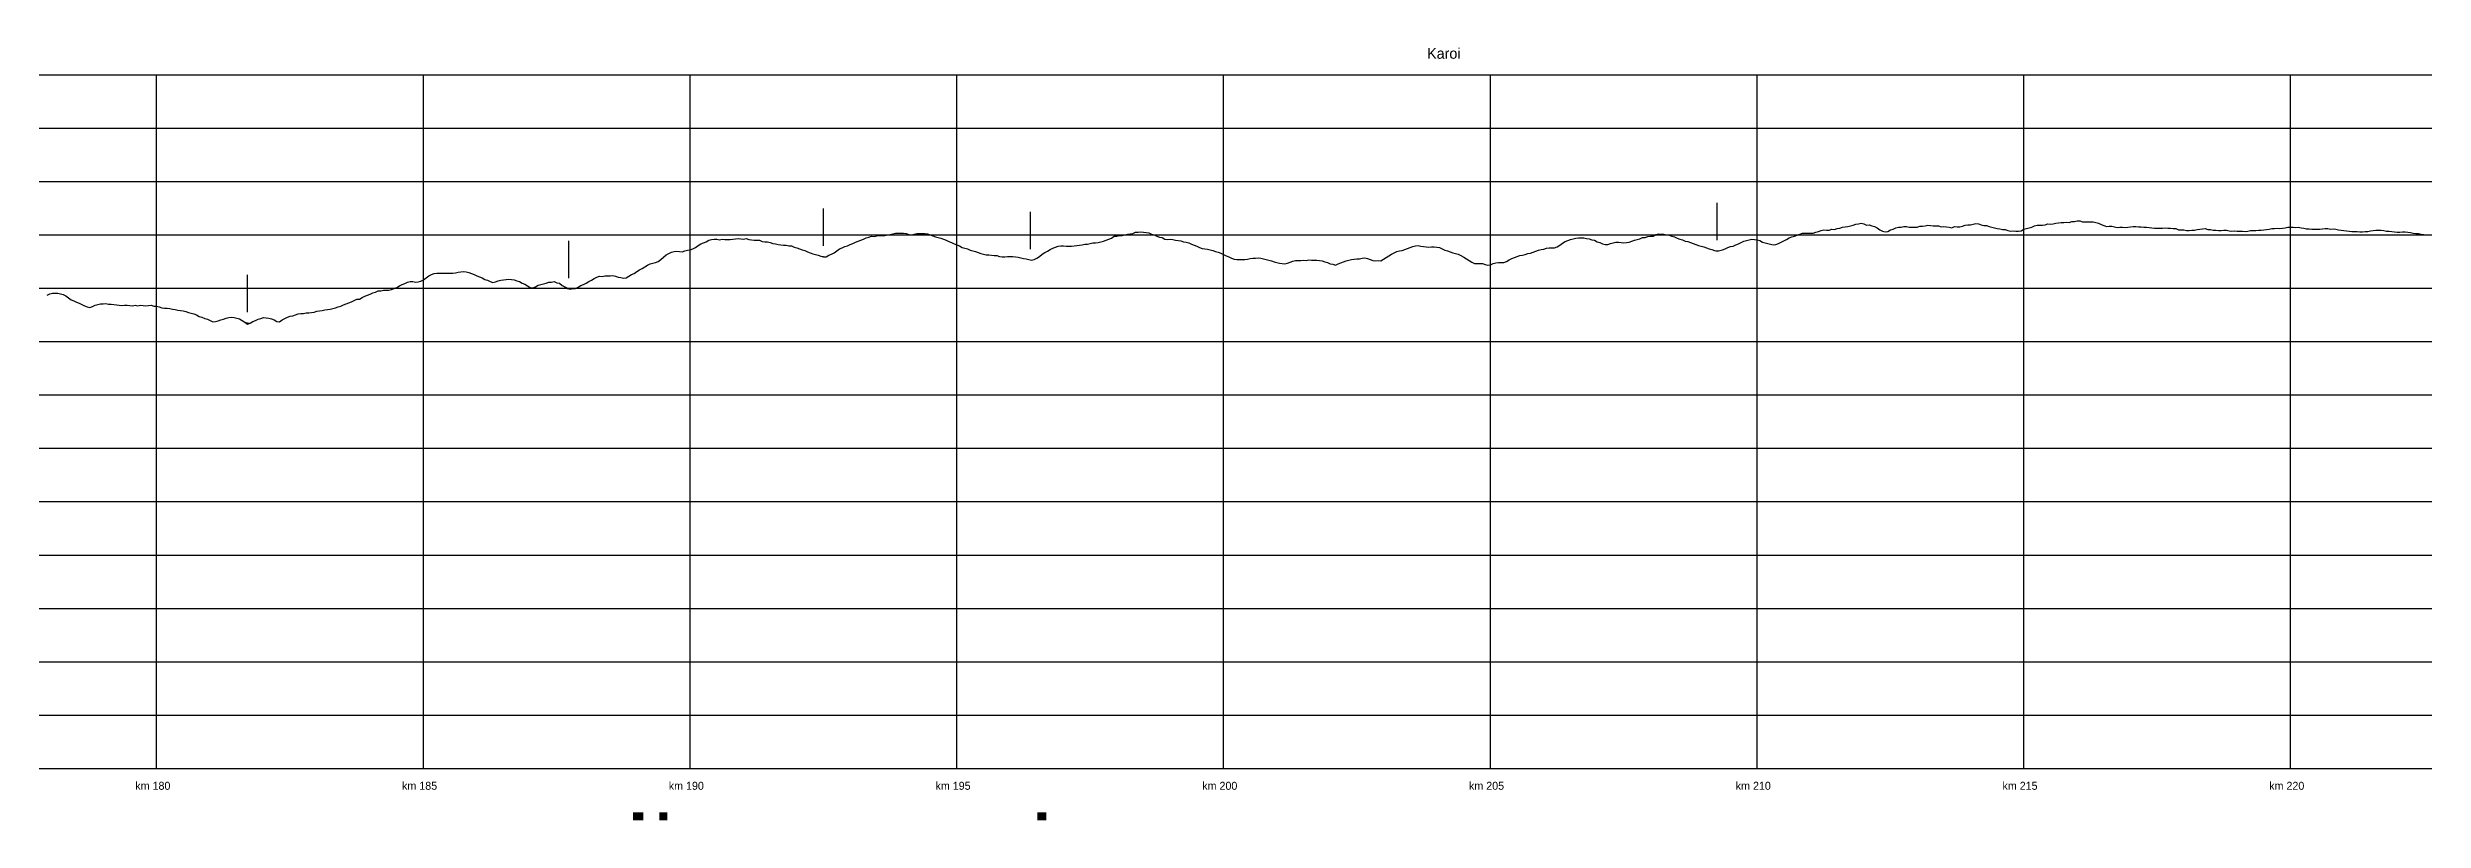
# Model space of a CAD drawing. Header units: metres. Extents: x -1496 to 355940, y -975 to 14163.
# Drawn here: x 177954 to 222492, y -975 to 13511 of the extents above; entities that cross this region are included whole.
import ezdxf

# ---------------------------------------------------------------- set-up
doc = ezdxf.new("R2010")
doc.units = ezdxf.units.M
for name, color, linetype in [('BRIDGES', 5, 'Continuous'), ('GRID', 8, 'Continuous'), ('GROUND_CORRECTED', 7, 'Continuous'), ('GROUND_RAW_DEM', 1, 'Continuous'), ('STEEP_6-8', 30, 'Continuous'), ('TEXT', 7, 'Continuous')]:
    doc.layers.add(name, color=color, linetype=linetype)

msp = doc.modelspace()

# ---------------------------------------------------------------- linework, layer by layer
at = {"layer": 'BRIDGES'}
for p, q in [((192500, 9792), (192500, 10492)), ((196380, 9732), (196380, 10432)), ((209250, 9901), (209250, 10601)), ((187725, 9189), (187725, 9889)), ((181705, 8551), (181705, 9251))]:
    msp.add_line(p, q, dxfattribs=at)
at = {"layer": 'GRID'}
for p, q in [((0, 13000), (352775, 13000)), ((180000, 0), (180000, 13000)), ((185000, 0), (185000, 13000)), ((190000, 0), (190000, 13000)), ((195000, 0), (195000, 13000)), ((200000, 0), (200000, 13000)), ((205000, 0), (205000, 13000)), ((210000, 0), (210000, 13000)), ((215000, 0), (215000, 13000)), ((220000, 0), (220000, 13000)), ((0, 12000), (352775, 12000)), ((0, 11000), (352775, 11000)), ((0, 10000), (352775, 10000)), ((0, 9000), (352775, 9000)), ((0, 8000), (352775, 8000)), ((0, 7000), (352775, 7000)), ((0, 6000), (352775, 6000)), ((0, 5000), (352775, 5000)), ((0, 4000), (352775, 4000)), ((0, 3000), (352775, 3000)), ((0, 2000), (352775, 2000)), ((0, 1000), (352775, 1000)), ((0, 0), (352775, 0))]:
    msp.add_line(p, q, dxfattribs=at)
at = {"layer": 'GROUND_CORRECTED'}
msp.add_lwpolyline([(177950, 8868), (178000, 8894), (178050, 8908), (178100, 8905), (178150, 8906), (178200, 8896), (178250, 8881), (178300, 8855), (178350, 8818), (178400, 8784), (178450, 8762), (178500, 8740), (178550, 8718), (178600, 8692), (178650, 8667), (178700, 8649), (178750, 8639), (178800, 8657), (178850, 8682), (178900, 8693), (178950, 8706), (179000, 8706), (179050, 8712), (179100, 8704), (179150, 8704), (179200, 8696), (179250, 8689), (179300, 8684), (179350, 8678), (179400, 8685), (179450, 8681), (179500, 8675), (179550, 8669), (179600, 8685), (179650, 8671), (179700, 8680), (179750, 8675), (179800, 8672), (179850, 8676), (179900, 8681), (179950, 8662), (180000, 8661), (180050, 8652), (180100, 8634), (180150, 8629), (180200, 8627), (180250, 8620), (180300, 8605), (180350, 8602), (180400, 8591), (180450, 8584), (180500, 8574), (180550, 8562), (180600, 8546), (180650, 8535), (180700, 8518), (180750, 8500), (180800, 8473), (180850, 8455), (180900, 8432), (180950, 8419), (181000, 8392), (181050, 8369), (181100, 8375), (181150, 8387), (181200, 8408), (181250, 8418), (181300, 8436), (181350, 8451), (181400, 8457), (181450, 8451), (181500, 8439), (181550, 8427), (181600, 8397), (181650, 8363), (181700, 8352), (181750, 8346), (181800, 8375), (181850, 8396), (181900, 8417), (181950, 8434), (182000, 8449), (182050, 8442), (182100, 8438), (182150, 8425), (182200, 8405), (182250, 8378), (182300, 8373), (182350, 8405), (182400, 8430), (182450, 8456), (182500, 8474), (182550, 8485), (182600, 8504), (182650, 8518), (182700, 8526), (182750, 8529), (182800, 8536), (182850, 8539), (182900, 8543), (182950, 8548), (183000, 8568), (183050, 8575), (183100, 8582), (183150, 8592), (183200, 8604), (183250, 8607), (183300, 8617), (183350, 8634), (183400, 8649), (183450, 8662), (183500, 8687), (183550, 8710), (183600, 8726), (183650, 8747), (183700, 8771), (183750, 8793), (183800, 8797), (183850, 8828), (183900, 8852), (183950, 8872), (184000, 8891), (184050, 8912), (184100, 8928), (184150, 8952), (184200, 8950), (184250, 8961), (184300, 8962), (184350, 8965), (184400, 8978), (184450, 8993), (184500, 9012), (184550, 9043), (184600, 9069), (184650, 9089), (184700, 9111), (184750, 9126), (184800, 9123), (184850, 9115), (184900, 9119), (184950, 9132), (185000, 9157), (185050, 9196), (185100, 9234), (185150, 9256), (185200, 9275), (185250, 9285), (185300, 9279), (185350, 9280), (185400, 9282), (185450, 9282), (185500, 9283), (185550, 9282), (185600, 9288), (185650, 9303), (185700, 9310), (185750, 9312), (185800, 9305), (185850, 9294), (185900, 9275), (185950, 9256), (186000, 9233), (186050, 9212), (186100, 9192), (186150, 9163), (186200, 9150), (186250, 9123), (186300, 9107), (186350, 9120), (186400, 9141), (186450, 9152), (186500, 9160), (186550, 9166), (186600, 9168), (186650, 9163), (186700, 9160), (186750, 9139), (186800, 9123), (186850, 9097), (186900, 9073), (186950, 9043), (187000, 9011), (187050, 9006), (187100, 9024), (187150, 9054), (187200, 9068), (187250, 9082), (187300, 9097), (187350, 9112), (187400, 9113), (187450, 9125), (187500, 9102), (187550, 9092), (187600, 9049), (187650, 9024), (187700, 8997), (187750, 8980), (187800, 8993), (187850, 8995), (187900, 9022), (187950, 9049), (188000, 9072), (188050, 9096), (188100, 9123), (188150, 9153), (188200, 9181), (188250, 9208), (188300, 9226), (188350, 9219), (188400, 9234), (188450, 9229), (188500, 9234), (188550, 9241), (188600, 9228), (188650, 9207), (188700, 9203), (188750, 9186), (188800, 9197), (188850, 9227), (188900, 9256), (188950, 9278), (189000, 9311), (189050, 9345), (189100, 9371), (189150, 9403), (189200, 9434), (189250, 9457), (189300, 9471), (189350, 9484), (189400, 9503), (189450, 9538), (189500, 9581), (189550, 9627), (189600, 9653), (189650, 9678), (189700, 9689), (189750, 9693), (189800, 9686), (189850, 9684), (189900, 9702), (189950, 9710), (190000, 9720), (190050, 9735), (190100, 9762), (190150, 9800), (190200, 9833), (190250, 9850), (190300, 9872), (190350, 9900), (190400, 9914), (190450, 9920), (190500, 9917), (190550, 9907), (190600, 9917), (190650, 9916), (190700, 9913), (190750, 9915), (190800, 9921), (190850, 9926), (190900, 9930), (190950, 9923), (191000, 9920), (191050, 9930), (191100, 9914), (191150, 9904), (191200, 9900), (191250, 9899), (191300, 9900), (191350, 9874), (191400, 9869), (191450, 9869), (191500, 9858), (191550, 9839), (191600, 9833), (191650, 9822), (191700, 9814), (191750, 9809), (191800, 9804), (191850, 9797), (191900, 9792), (191950, 9771), (192000, 9757), (192050, 9741), (192100, 9718), (192150, 9704), (192200, 9683), (192250, 9663), (192300, 9646), (192350, 9631), (192400, 9617), (192450, 9598), (192500, 9592), (192550, 9587), (192600, 9620), (192650, 9635), (192700, 9664), (192750, 9699), (192800, 9735), (192850, 9759), (192900, 9780), (192950, 9796), (193000, 9817), (193050, 9841), (193100, 9861), (193150, 9884), (193200, 9900), (193250, 9917), (193300, 9946), (193350, 9959), (193400, 9977), (193450, 9972), (193500, 9981), (193550, 9985), (193600, 9988), (193650, 9988), (193700, 9999), (193750, 10009), (193800, 10019), (193850, 10033), (193900, 10034), (193950, 10032), (194000, 10034), (194050, 10023), (194100, 10009), (194150, 9998), (194200, 10014), (194250, 10025), (194300, 10024), (194350, 10025), (194400, 10027), (194450, 10019), (194500, 9998), (194550, 9983), (194600, 9966), (194650, 9953), (194700, 9935), (194750, 9918), (194800, 9901), (194850, 9873), (194900, 9856), (194950, 9831), (195000, 9812), (195050, 9793), (195100, 9765), (195150, 9752), (195200, 9739), (195250, 9716), (195300, 9703), (195350, 9685), (195400, 9672), (195450, 9653), (195500, 9636), (195550, 9628), (195600, 9625), (195650, 9622), (195700, 9615), (195750, 9611), (195800, 9596), (195850, 9587), (195900, 9587), (195950, 9593), (196000, 9592), (196050, 9592), (196100, 9590), (196150, 9583), (196200, 9572), (196250, 9559), (196300, 9551), (196350, 9540), (196400, 9527), (196450, 9536), (196500, 9563), (196550, 9593), (196600, 9640), (196650, 9667), (196700, 9693), (196750, 9725), (196800, 9749), (196850, 9772), (196900, 9785), (196950, 9792), (197000, 9793), (197050, 9786), (197100, 9791), (197150, 9791), (197200, 9797), (197250, 9801), (197300, 9804), (197350, 9813), (197400, 9825), (197450, 9828), (197500, 9840), (197550, 9851), (197600, 9852), (197650, 9858), (197700, 9872), (197750, 9882), (197800, 9898), (197850, 9917), (197900, 9938), (197950, 9977), (198000, 9978), (198050, 9988), (198100, 9985), (198150, 10000), (198200, 10012), (198250, 10021), (198300, 10027), (198350, 10048), (198400, 10049), (198450, 10056), (198500, 10052), (198550, 10047), (198600, 10036), (198650, 10016), (198700, 9999), (198750, 9973), (198800, 9956), (198850, 9948), (198900, 9922), (198950, 9916), (199000, 9918), (199050, 9914), (199100, 9901), (199150, 9894), (199200, 9887), (199250, 9867), (199300, 9865), (199350, 9849), (199400, 9828), (199450, 9806), (199500, 9785), (199550, 9766), (199600, 9743), (199650, 9735), (199700, 9731), (199750, 9718), (199800, 9707), (199850, 9691), (199900, 9677), (199950, 9658), (200000, 9631), (200050, 9608), (200100, 9588), (200150, 9564), (200200, 9545), (200250, 9537), (200300, 9537), (200350, 9540), (200400, 9540), (200450, 9546), (200500, 9559), (200550, 9561), (200600, 9564), (200650, 9567), (200700, 9562), (200750, 9551), (200800, 9537), (200850, 9525), (200900, 9516), (200950, 9496), (201000, 9479), (201050, 9472), (201100, 9461), (201150, 9457), (201200, 9468), (201250, 9487), (201300, 9504), (201350, 9518), (201400, 9518), (201450, 9519), (201500, 9525), (201550, 9519), (201600, 9531), (201650, 9525), (201700, 9526), (201750, 9523), (201800, 9519), (201850, 9512), (201900, 9493), (201950, 9481), (202000, 9458), (202050, 9448), (202100, 9434), (202150, 9454), (202200, 9475), (202250, 9496), (202300, 9511), (202350, 9528), (202400, 9538), (202450, 9544), (202500, 9553), (202550, 9553), (202600, 9562), (202650, 9568), (202700, 9555), (202750, 9539), (202800, 9518), (202850, 9514), (202900, 9519), (202950, 9511), (203000, 9542), (203050, 9577), (203100, 9605), (203150, 9641), (203200, 9666), (203250, 9686), (203300, 9698), (203350, 9709), (203400, 9723), (203450, 9742), (203500, 9765), (203550, 9780), (203600, 9797), (203650, 9801), (203700, 9790), (203750, 9779), (203800, 9777), (203850, 9768), (203900, 9776), (203950, 9776), (204000, 9772), (204050, 9760), (204100, 9741), (204150, 9715), (204200, 9703), (204250, 9684), (204300, 9666), (204350, 9649), (204400, 9635), (204450, 9611), (204500, 9583), (204550, 9553), (204600, 9518), (204650, 9490), (204700, 9464), (204750, 9463), (204800, 9461), (204850, 9462), (204900, 9444), (204950, 9435), (205000, 9440), (205050, 9464), (205100, 9477), (205150, 9479), (205200, 9484), (205250, 9482), (205300, 9499), (205350, 9532), (205400, 9557), (205450, 9578), (205500, 9594), (205550, 9611), (205600, 9621), (205650, 9634), (205700, 9648), (205750, 9659), (205800, 9675), (205850, 9696), (205900, 9711), (205950, 9725), (206000, 9734), (206050, 9748), (206100, 9757), (206150, 9756), (206200, 9754), (206250, 9777), (206300, 9806), (206350, 9842), (206400, 9875), (206450, 9894), (206500, 9911), (206550, 9925), (206600, 9939), (206650, 9945), (206700, 9947), (206750, 9944), (206800, 9933), (206850, 9925), (206900, 9905), (206950, 9900), (207000, 9870), (207050, 9854), (207100, 9833), (207150, 9817), (207200, 9822), (207250, 9837), (207300, 9849), (207350, 9864), (207400, 9866), (207450, 9858), (207500, 9848), (207550, 9854), (207600, 9865), (207650, 9881), (207700, 9899), (207750, 9911), (207800, 9927), (207850, 9949), (207900, 9948), (207950, 9967), (208000, 9973), (208050, 9976), (208100, 10007), (208150, 10017), (208200, 10011), (208250, 10010), (208300, 9999), (208350, 9992), (208400, 9978), (208450, 9964), (208500, 9936), (208550, 9919), (208600, 9906), (208650, 9884), (208700, 9874), (208750, 9858), (208800, 9839), (208850, 9821), (208900, 9802), (208950, 9790), (209000, 9774), (209050, 9755), (209100, 9740), (209150, 9724), (209200, 9705), (209250, 9701), (209300, 9704), (209350, 9719), (209400, 9741), (209450, 9765), (209500, 9779), (209550, 9791), (209600, 9816), (209650, 9831), (209700, 9854), (209750, 9880), (209800, 9897), (209850, 9908), (209900, 9917), (209950, 9911), (210000, 9907), (210050, 9896), (210100, 9865), (210150, 9852), (210200, 9840), (210250, 9826), (210300, 9811), (210350, 9817), (210400, 9840), (210450, 9862), (210500, 9889), (210550, 9914), (210600, 9945), (210650, 9961), (210700, 9973), (210750, 9992), (210800, 10010), (210850, 10029), (210900, 10032), (210950, 10032), (211000, 10030), (211050, 10032), (211100, 10049), (211150, 10064), (211200, 10079), (211250, 10094), (211300, 10085), (211350, 10088), (211400, 10107), (211450, 10102), (211500, 10121), (211550, 10126), (211600, 10142), (211650, 10148), (211700, 10159), (211750, 10170), (211800, 10181), (211850, 10203), (211900, 10208), (211950, 10218), (212000, 10205), (212050, 10180), (212100, 10189), (212150, 10172), (212200, 10159), (212250, 10129), (212300, 10096), (212350, 10070), (212400, 10056), (212450, 10061), (212500, 10091), (212550, 10104), (212600, 10130), (212650, 10145), (212700, 10147), (212750, 10156), (212800, 10157), (212850, 10145), (212900, 10144), (212950, 10147), (213000, 10144), (213050, 10160), (213100, 10162), (213150, 10172), (213200, 10182), (213250, 10175), (213300, 10170), (213350, 10168), (213400, 10167), (213450, 10153), (213500, 10156), (213550, 10151), (213600, 10141), (213650, 10133), (213700, 10158), (213750, 10148), (213800, 10152), (213850, 10160), (213900, 10183), (213950, 10185), (214000, 10185), (214050, 10200), (214100, 10210), (214150, 10204), (214200, 10190), (214250, 10173), (214300, 10175), (214350, 10155), (214400, 10145), (214450, 10131), (214500, 10119), (214550, 10115), (214600, 10102), (214650, 10101), (214700, 10084), (214750, 10072), (214800, 10075), (214850, 10068), (214900, 10069), (214950, 10076), (215000, 10109), (215050, 10116), (215100, 10131), (215150, 10144), (215200, 10167), (215250, 10181), (215300, 10179), (215350, 10183), (215400, 10190), (215450, 10205), (215500, 10203), (215550, 10209), (215600, 10220), (215650, 10225), (215700, 10233), (215750, 10232), (215800, 10236), (215850, 10232), (215900, 10249), (215950, 10248), (216000, 10265), (216050, 10265), (216100, 10247), (216150, 10244), (216200, 10245), (216250, 10242), (216300, 10245), (216350, 10231), (216400, 10216), (216450, 10193), (216500, 10174), (216550, 10159), (216600, 10162), (216650, 10160), (216700, 10148), (216750, 10139), (216800, 10146), (216850, 10141), (216900, 10140), (216950, 10145), (217000, 10148), (217050, 10158), (217100, 10159), (217150, 10151), (217200, 10152), (217250, 10142), (217300, 10142), (217350, 10139), (217400, 10130), (217450, 10127), (217500, 10125), (217550, 10123), (217600, 10123), (217650, 10131), (217700, 10127), (217750, 10126), (217800, 10122), (217850, 10116), (217900, 10097), (217950, 10093), (218000, 10091), (218050, 10082), (218100, 10081), (218150, 10086), (218200, 10090), (218250, 10099), (218300, 10108), (218350, 10115), (218400, 10117), (218450, 10102), (218500, 10099), (218550, 10090), (218600, 10087), (218650, 10080), (218700, 10081), (218750, 10086), (218800, 10088), (218850, 10076), (218900, 10068), (218950, 10073), (219000, 10070), (219050, 10067), (219100, 10067), (219150, 10065), (219200, 10068), (219250, 10079), (219300, 10080), (219350, 10079), (219400, 10085), (219450, 10089), (219500, 10094), (219550, 10102), (219600, 10107), (219650, 10116), (219700, 10119), (219750, 10123), (219800, 10122), (219850, 10125), (219900, 10134), (219950, 10142), (220000, 10144), (220050, 10141), (220100, 10136), (220150, 10145), (220200, 10132), (220250, 10124), (220300, 10115), (220350, 10111), (220400, 10106), (220450, 10106), (220500, 10108), (220550, 10109), (220600, 10115), (220650, 10117), (220700, 10117), (220750, 10106), (220800, 10112), (220850, 10104), (220900, 10094), (220950, 10089), (221000, 10083), (221050, 10078), (221100, 10067), (221150, 10065), (221200, 10063), (221250, 10063), (221300, 10059), (221350, 10058), (221400, 10063), (221450, 10064), (221500, 10073), (221550, 10084), (221600, 10085), (221650, 10085), (221700, 10085), (221750, 10080), (221800, 10071), (221850, 10067), (221900, 10060), (221950, 10058), (222000, 10052), (222050, 10051), (222100, 10057), (222150, 10055), (222200, 10053), (222250, 10044), (222300, 10034), (222350, 10028), (222400, 10023), (222450, 10014), (222500, 10008)], dxfattribs=at)
at = {"layer": 'GROUND_RAW_DEM'}
msp.add_lwpolyline([(177950, 8868), (178000, 8894), (178050, 8908), (178100, 8905), (178150, 8906), (178200, 8896), (178250, 8881), (178300, 8855), (178350, 8818), (178400, 8784), (178450, 8762), (178500, 8740), (178550, 8718), (178600, 8692), (178650, 8667), (178700, 8649), (178750, 8639), (178800, 8657), (178850, 8682), (178900, 8693), (178950, 8706), (179000, 8706), (179050, 8712), (179100, 8704), (179150, 8704), (179200, 8696), (179250, 8689), (179300, 8684), (179350, 8678), (179400, 8685), (179450, 8681), (179500, 8675), (179550, 8669), (179600, 8685), (179650, 8671), (179700, 8680), (179750, 8675), (179800, 8672), (179850, 8676), (179900, 8681), (179950, 8662), (180000, 8661), (180050, 8652), (180100, 8634), (180150, 8629), (180200, 8627), (180250, 8620), (180300, 8605), (180350, 8602), (180400, 8591), (180450, 8584), (180500, 8574), (180550, 8562), (180600, 8546), (180650, 8535), (180700, 8518), (180750, 8500), (180800, 8473), (180850, 8455), (180900, 8432), (180950, 8419), (181000, 8392), (181050, 8369), (181100, 8375), (181150, 8387), (181200, 8408), (181250, 8418), (181300, 8436), (181350, 8451), (181400, 8457), (181450, 8451), (181500, 8439), (181550, 8427), (181600, 8397), (181650, 8363), (181700, 8327), (181750, 8346), (181800, 8375), (181850, 8396), (181900, 8417), (181950, 8434), (182000, 8449), (182050, 8442), (182100, 8438), (182150, 8425), (182200, 8405), (182250, 8378), (182300, 8373), (182350, 8405), (182400, 8430), (182450, 8456), (182500, 8474), (182550, 8485), (182600, 8504), (182650, 8518), (182700, 8526), (182750, 8529), (182800, 8536), (182850, 8539), (182900, 8543), (182950, 8548), (183000, 8568), (183050, 8575), (183100, 8582), (183150, 8592), (183200, 8604), (183250, 8607), (183300, 8617), (183350, 8634), (183400, 8649), (183450, 8662), (183500, 8687), (183550, 8710), (183600, 8726), (183650, 8747), (183700, 8771), (183750, 8793), (183800, 8797), (183850, 8828), (183900, 8852), (183950, 8872), (184000, 8891), (184050, 8912), (184100, 8928), (184150, 8952), (184200, 8950), (184250, 8961), (184300, 8962), (184350, 8965), (184400, 8978), (184450, 8993), (184500, 9012), (184550, 9043), (184600, 9069), (184650, 9089), (184700, 9111), (184750, 9126), (184800, 9123), (184850, 9115), (184900, 9119), (184950, 9132), (185000, 9157), (185050, 9196), (185100, 9234), (185150, 9256), (185200, 9275), (185250, 9285), (185300, 9279), (185350, 9280), (185400, 9282), (185450, 9282), (185500, 9283), (185550, 9282), (185600, 9288), (185650, 9303), (185700, 9310), (185750, 9312), (185800, 9305), (185850, 9294), (185900, 9275), (185950, 9256), (186000, 9233), (186050, 9212), (186100, 9192), (186150, 9163), (186200, 9150), (186250, 9123), (186300, 9107), (186350, 9120), (186400, 9141), (186450, 9152), (186500, 9160), (186550, 9166), (186600, 9168), (186650, 9163), (186700, 9160), (186750, 9139), (186800, 9123), (186850, 9097), (186900, 9073), (186950, 9043), (187000, 9011), (187050, 9006), (187100, 9024), (187150, 9054), (187200, 9068), (187250, 9082), (187300, 9097), (187350, 9112), (187400, 9113), (187450, 9125), (187500, 9102), (187550, 9092), (187600, 9049), (187650, 9024), (187700, 9004), (187750, 8984), (187800, 8993), (187850, 8995), (187900, 9022), (187950, 9049), (188000, 9072), (188050, 9096), (188100, 9123), (188150, 9153), (188200, 9181), (188250, 9208), (188300, 9226), (188350, 9219), (188400, 9234), (188450, 9229), (188500, 9234), (188550, 9241), (188600, 9228), (188650, 9207), (188700, 9203), (188750, 9186), (188800, 9197), (188850, 9227), (188900, 9256), (188950, 9278), (189000, 9311), (189050, 9345), (189100, 9371), (189150, 9403), (189200, 9434), (189250, 9457), (189300, 9471), (189350, 9484), (189400, 9503), (189450, 9538), (189500, 9581), (189550, 9627), (189600, 9653), (189650, 9678), (189700, 9689), (189750, 9693), (189800, 9686), (189850, 9684), (189900, 9702), (189950, 9710), (190000, 9720), (190050, 9735), (190100, 9762), (190150, 9800), (190200, 9833), (190250, 9850), (190300, 9872), (190350, 9900), (190400, 9914), (190450, 9920), (190500, 9917), (190550, 9907), (190600, 9917), (190650, 9916), (190700, 9913), (190750, 9915), (190800, 9921), (190850, 9926), (190900, 9930), (190950, 9923), (191000, 9920), (191050, 9930), (191100, 9914), (191150, 9904), (191200, 9900), (191250, 9899), (191300, 9900), (191350, 9874), (191400, 9869), (191450, 9869), (191500, 9858), (191550, 9839), (191600, 9833), (191650, 9822), (191700, 9814), (191750, 9809), (191800, 9804), (191850, 9797), (191900, 9792), (191950, 9771), (192000, 9757), (192050, 9741), (192100, 9718), (192150, 9704), (192200, 9683), (192250, 9663), (192300, 9646), (192350, 9631), (192400, 9617), (192450, 9598), (192500, 9587), (192550, 9587), (192600, 9620), (192650, 9635), (192700, 9664), (192750, 9699), (192800, 9735), (192850, 9759), (192900, 9780), (192950, 9796), (193000, 9817), (193050, 9841), (193100, 9861), (193150, 9884), (193200, 9900), (193250, 9917), (193300, 9946), (193350, 9959), (193400, 9977), (193450, 9972), (193500, 9981), (193550, 9985), (193600, 9988), (193650, 9988), (193700, 9999), (193750, 10009), (193800, 10019), (193850, 10033), (193900, 10034), (193950, 10032), (194000, 10034), (194050, 10023), (194100, 10009), (194150, 9998), (194200, 10014), (194250, 10025), (194300, 10024), (194350, 10025), (194400, 10027), (194450, 10019), (194500, 9998), (194550, 9983), (194600, 9966), (194650, 9953), (194700, 9935), (194750, 9918), (194800, 9901), (194850, 9873), (194900, 9856), (194950, 9831), (195000, 9812), (195050, 9793), (195100, 9765), (195150, 9752), (195200, 9739), (195250, 9716), (195300, 9703), (195350, 9685), (195400, 9672), (195450, 9653), (195500, 9636), (195550, 9628), (195600, 9625), (195650, 9622), (195700, 9615), (195750, 9611), (195800, 9596), (195850, 9587), (195900, 9587), (195950, 9593), (196000, 9592), (196050, 9592), (196100, 9590), (196150, 9583), (196200, 9572), (196250, 9559), (196300, 9551), (196350, 9540), (196400, 9526), (196450, 9536), (196500, 9563), (196550, 9593), (196600, 9640), (196650, 9667), (196700, 9693), (196750, 9725), (196800, 9749), (196850, 9772), (196900, 9785), (196950, 9792), (197000, 9793), (197050, 9786), (197100, 9791), (197150, 9791), (197200, 9797), (197250, 9801), (197300, 9804), (197350, 9813), (197400, 9825), (197450, 9828), (197500, 9840), (197550, 9851), (197600, 9852), (197650, 9858), (197700, 9872), (197750, 9882), (197800, 9898), (197850, 9917), (197900, 9938), (197950, 9977), (198000, 9978), (198050, 9988), (198100, 9985), (198150, 10000), (198200, 10012), (198250, 10021), (198300, 10027), (198350, 10048), (198400, 10049), (198450, 10056), (198500, 10052), (198550, 10047), (198600, 10036), (198650, 10016), (198700, 9999), (198750, 9973), (198800, 9956), (198850, 9948), (198900, 9922), (198950, 9916), (199000, 9918), (199050, 9914), (199100, 9901), (199150, 9894), (199200, 9887), (199250, 9867), (199300, 9865), (199350, 9849), (199400, 9828), (199450, 9806), (199500, 9785), (199550, 9766), (199600, 9743), (199650, 9735), (199700, 9731), (199750, 9718), (199800, 9707), (199850, 9691), (199900, 9677), (199950, 9658), (200000, 9631), (200050, 9608), (200100, 9588), (200150, 9564), (200200, 9545), (200250, 9537), (200300, 9537), (200350, 9540), (200400, 9540), (200450, 9546), (200500, 9559), (200550, 9561), (200600, 9564), (200650, 9567), (200700, 9562), (200750, 9551), (200800, 9537), (200850, 9525), (200900, 9516), (200950, 9496), (201000, 9479), (201050, 9472), (201100, 9461), (201150, 9457), (201200, 9468), (201250, 9487), (201300, 9504), (201350, 9518), (201400, 9518), (201450, 9519), (201500, 9525), (201550, 9519), (201600, 9531), (201650, 9525), (201700, 9526), (201750, 9523), (201800, 9519), (201850, 9512), (201900, 9493), (201950, 9481), (202000, 9458), (202050, 9448), (202100, 9434), (202150, 9454), (202200, 9475), (202250, 9496), (202300, 9511), (202350, 9528), (202400, 9538), (202450, 9544), (202500, 9553), (202550, 9553), (202600, 9562), (202650, 9568), (202700, 9555), (202750, 9539), (202800, 9518), (202850, 9514), (202900, 9519), (202950, 9511), (203000, 9542), (203050, 9577), (203100, 9605), (203150, 9641), (203200, 9666), (203250, 9686), (203300, 9698), (203350, 9709), (203400, 9723), (203450, 9742), (203500, 9765), (203550, 9780), (203600, 9797), (203650, 9801), (203700, 9790), (203750, 9779), (203800, 9777), (203850, 9768), (203900, 9776), (203950, 9776), (204000, 9772), (204050, 9760), (204100, 9741), (204150, 9715), (204200, 9703), (204250, 9684), (204300, 9666), (204350, 9649), (204400, 9635), (204450, 9611), (204500, 9583), (204550, 9553), (204600, 9518), (204650, 9490), (204700, 9464), (204750, 9463), (204800, 9461), (204850, 9462), (204900, 9444), (204950, 9435), (205000, 9440), (205050, 9464), (205100, 9477), (205150, 9479), (205200, 9484), (205250, 9482), (205300, 9499), (205350, 9532), (205400, 9557), (205450, 9578), (205500, 9594), (205550, 9611), (205600, 9621), (205650, 9634), (205700, 9648), (205750, 9659), (205800, 9675), (205850, 9696), (205900, 9711), (205950, 9725), (206000, 9734), (206050, 9748), (206100, 9757), (206150, 9756), (206200, 9754), (206250, 9777), (206300, 9806), (206350, 9842), (206400, 9875), (206450, 9894), (206500, 9911), (206550, 9925), (206600, 9939), (206650, 9945), (206700, 9947), (206750, 9944), (206800, 9933), (206850, 9925), (206900, 9905), (206950, 9900), (207000, 9870), (207050, 9854), (207100, 9833), (207150, 9817), (207200, 9822), (207250, 9837), (207300, 9849), (207350, 9864), (207400, 9866), (207450, 9858), (207500, 9848), (207550, 9854), (207600, 9865), (207650, 9881), (207700, 9899), (207750, 9911), (207800, 9927), (207850, 9949), (207900, 9948), (207950, 9967), (208000, 9973), (208050, 9976), (208100, 10007), (208150, 10017), (208200, 10011), (208250, 10010), (208300, 9999), (208350, 9992), (208400, 9978), (208450, 9964), (208500, 9936), (208550, 9919), (208600, 9906), (208650, 9884), (208700, 9874), (208750, 9858), (208800, 9839), (208850, 9821), (208900, 9802), (208950, 9790), (209000, 9774), (209050, 9755), (209100, 9740), (209150, 9724), (209200, 9705), (209250, 9696), (209300, 9704), (209350, 9719), (209400, 9741), (209450, 9765), (209500, 9779), (209550, 9791), (209600, 9816), (209650, 9831), (209700, 9854), (209750, 9880), (209800, 9897), (209850, 9908), (209900, 9917), (209950, 9911), (210000, 9907), (210050, 9896), (210100, 9865), (210150, 9852), (210200, 9840), (210250, 9826), (210300, 9811), (210350, 9817), (210400, 9840), (210450, 9862), (210500, 9889), (210550, 9914), (210600, 9945), (210650, 9961), (210700, 9973), (210750, 9992), (210800, 10010), (210850, 10029), (210900, 10032), (210950, 10032), (211000, 10030), (211050, 10032), (211100, 10049), (211150, 10064), (211200, 10079), (211250, 10094), (211300, 10085), (211350, 10088), (211400, 10107), (211450, 10102), (211500, 10121), (211550, 10126), (211600, 10142), (211650, 10148), (211700, 10159), (211750, 10170), (211800, 10181), (211850, 10203), (211900, 10208), (211950, 10218), (212000, 10205), (212050, 10180), (212100, 10189), (212150, 10172), (212200, 10159), (212250, 10129), (212300, 10096), (212350, 10070), (212400, 10056), (212450, 10061), (212500, 10091), (212550, 10104), (212600, 10130), (212650, 10145), (212700, 10147), (212750, 10156), (212800, 10157), (212850, 10145), (212900, 10144), (212950, 10147), (213000, 10144), (213050, 10160), (213100, 10162), (213150, 10172), (213200, 10182), (213250, 10175), (213300, 10170), (213350, 10168), (213400, 10167), (213450, 10153), (213500, 10156), (213550, 10151), (213600, 10141), (213650, 10133), (213700, 10158), (213750, 10148), (213800, 10152), (213850, 10160), (213900, 10183), (213950, 10185), (214000, 10185), (214050, 10200), (214100, 10210), (214150, 10204), (214200, 10190), (214250, 10173), (214300, 10175), (214350, 10155), (214400, 10145), (214450, 10131), (214500, 10119), (214550, 10115), (214600, 10102), (214650, 10101), (214700, 10084), (214750, 10072), (214800, 10075), (214850, 10068), (214900, 10069), (214950, 10076), (215000, 10109), (215050, 10116), (215100, 10131), (215150, 10144), (215200, 10167), (215250, 10181), (215300, 10179), (215350, 10183), (215400, 10190), (215450, 10205), (215500, 10203), (215550, 10209), (215600, 10220), (215650, 10225), (215700, 10233), (215750, 10232), (215800, 10236), (215850, 10232), (215900, 10249), (215950, 10248), (216000, 10265), (216050, 10265), (216100, 10247), (216150, 10244), (216200, 10245), (216250, 10242), (216300, 10245), (216350, 10231), (216400, 10216), (216450, 10193), (216500, 10174), (216550, 10159), (216600, 10162), (216650, 10160), (216700, 10148), (216750, 10139), (216800, 10146), (216850, 10141), (216900, 10140), (216950, 10145), (217000, 10148), (217050, 10158), (217100, 10159), (217150, 10151), (217200, 10152), (217250, 10142), (217300, 10142), (217350, 10139), (217400, 10130), (217450, 10127), (217500, 10125), (217550, 10123), (217600, 10123), (217650, 10131), (217700, 10127), (217750, 10126), (217800, 10122), (217850, 10116), (217900, 10097), (217950, 10093), (218000, 10091), (218050, 10082), (218100, 10081), (218150, 10086), (218200, 10090), (218250, 10099), (218300, 10108), (218350, 10115), (218400, 10117), (218450, 10102), (218500, 10099), (218550, 10090), (218600, 10087), (218650, 10080), (218700, 10081), (218750, 10086), (218800, 10088), (218850, 10076), (218900, 10068), (218950, 10073), (219000, 10070), (219050, 10067), (219100, 10067), (219150, 10065), (219200, 10068), (219250, 10079), (219300, 10080), (219350, 10079), (219400, 10085), (219450, 10089), (219500, 10094), (219550, 10102), (219600, 10107), (219650, 10116), (219700, 10119), (219750, 10123), (219800, 10122), (219850, 10125), (219900, 10134), (219950, 10142), (220000, 10144), (220050, 10141), (220100, 10136), (220150, 10145), (220200, 10132), (220250, 10124), (220300, 10115), (220350, 10111), (220400, 10106), (220450, 10106), (220500, 10108), (220550, 10109), (220600, 10115), (220650, 10117), (220700, 10117), (220750, 10106), (220800, 10112), (220850, 10104), (220900, 10094), (220950, 10089), (221000, 10083), (221050, 10078), (221100, 10067), (221150, 10065), (221200, 10063), (221250, 10063), (221300, 10059), (221350, 10058), (221400, 10063), (221450, 10064), (221500, 10073), (221550, 10084), (221600, 10085), (221650, 10085), (221700, 10085), (221750, 10080), (221800, 10071), (221850, 10067), (221900, 10060), (221950, 10058), (222000, 10052), (222050, 10051), (222100, 10057), (222150, 10055), (222200, 10053), (222250, 10044), (222300, 10034), (222350, 10028), (222400, 10023), (222450, 10014), (222500, 10008)], dxfattribs=at)
at = {"layer": 'STEEP_6-8', "const_width": 150}
for points in [[(188930, -900), (189120, -900)], [(189420, -900), (189570, -900)], [(196510, -900), (196680, -900)]]:
    msp.add_lwpolyline(points, dxfattribs=at)

# ---------------------------------------------------------------- texts
at = {"layer": 'TEXT'}
for s, height, p in [('Karoi', 200, (203816, 13300)), ('km 180', 150, (179600, -400)), ('km 185', 150, (184600, -400)), ('km 190', 150, (189600, -400)), ('km 195', 150, (194600, -400)), ('km 200', 150, (199600, -400)), ('km 205', 150, (204600, -400)), ('km 210', 150, (209600, -400)), ('km 215', 150, (214600, -400)), ('km 220', 150, (219600, -400))]:
    msp.add_text(s, height=height, dxfattribs=at).set_placement(p)

doc.saveas('drawing.dxf')
